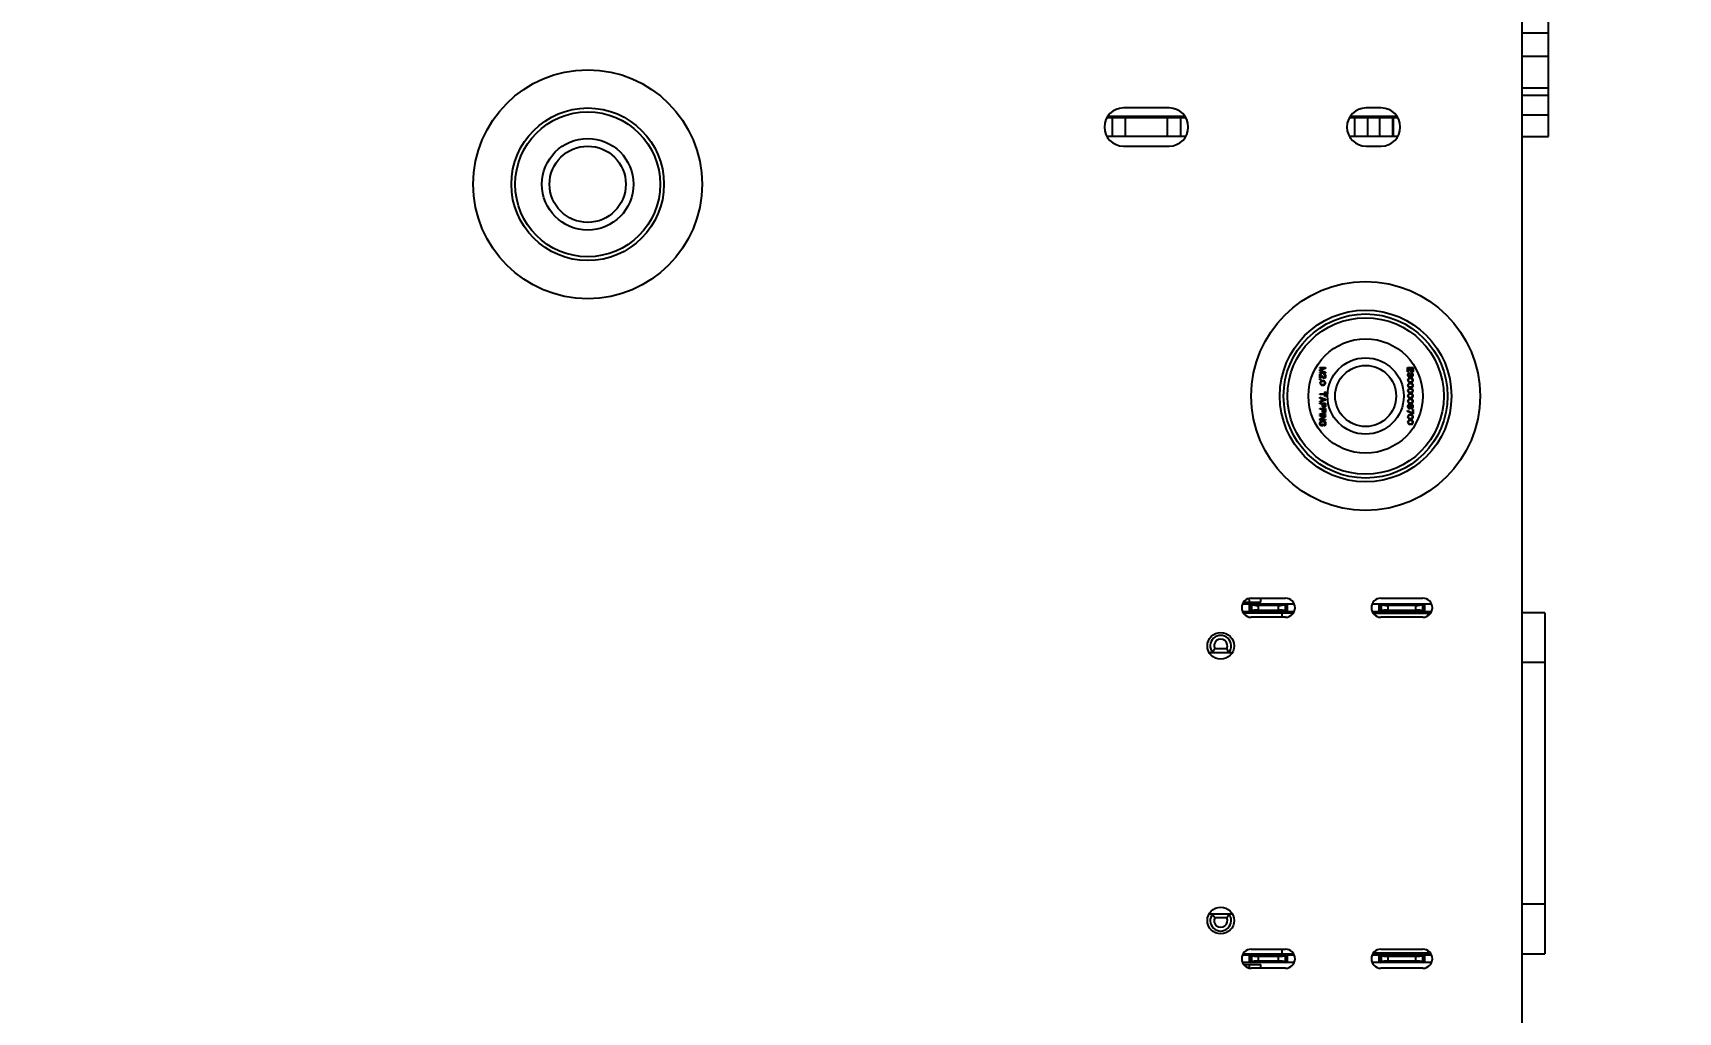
# Model space of a CAD drawing. Header units: millimetres. Extents: x 0 to 841, y 0 to 594.
# Drawn here: x 662.57 to 705.72, y 434.14 to 459.81 of the extents above; entities that cross this region are included whole.
import ezdxf

# ---------------------------------------------------------------- set-up
doc = ezdxf.new("R2010")
doc.units = ezdxf.units.MM
doc.header["$LTSCALE"] = 46.255
doc.layers.get('0').update_dxf_attribs({"linetype": 'CONTINUOUS'})
doc.layers.add('ASSEM_MEM', color=7, linetype='CONTINUOUS')
doc.styles.get("Standard").update_dxf_attribs({"font": 'txt', "width": 0.8})
doc.dimstyles.new('DIMSTYLE_1', dxfattribs={"dimtxt": 3, "dimasz": 2.1, "dimexe": 2, "dimexo": 1, "dimgap": 0.75, "dimtad": 0, "dimtih": 1, "dimtoh": 1, "dimzin": 0, "dimdsep": 46, "dimtxsty": 'STANDARD', "dimblk": '_FILLED', "dimblk1": '_FILLED', "dimblk2": '_FILLED', "dimcen": 0.09, "dimazin": 0, "dimtp": 0.01, "dimtm": 0.01, "dimtfac": 1, "dimtofl": 0, "dimtmove": 0, "dimatfit": 3, "dimldrblk": '_FILLED', "dimfxl": 1, "dimtolj": 1, "dimtzin": 0, "dimarcsym": 0})

# ---------------------------------------------------------------- blocks, each defined once
blk = doc.blocks.new('*D60')
at = {"color": 7, "linetype": 'CONTINUOUS'}
blk.add_line((559.298, 381.275), (726.411, 381.275), dxfattribs=at)
at = {"color": 7, "linetype": 'CONTINUOUS', "insert": (727.911, 385.025), "char_height": 3, "width": 14.4, "attachment_point": 1, "line_spacing_factor": 0.9}
blk.add_mtext('105.37', dxfattribs=at)
blk = doc.blocks.new('_FILLED')
at = {"color": 0, "linetype": 'BYBLOCK'}
blk.add_solid([(0, 0), (-1, 0.167), (-1, -0.167)], dxfattribs=at)
blk = doc.blocks.new('*D64')
at = {"color": 7, "linetype": 'CONTINUOUS'}
blk.add_line((558.148, 381.5), (558.148, 503.183), dxfattribs=at)
at = {"color": 7, "linetype": 'CONTINUOUS', "insert": (554.398, 504.683), "char_height": 3, "width": 14.4, "attachment_point": 1, "rotation": 90, "line_spacing_factor": 0.9}
blk.add_mtext('146.47', dxfattribs=at)

msp = doc.modelspace()

# ---------------------------------------------------------------- linework, layer by layer
at = {"layer": 'ASSEM_MEM', "color": 7, "linetype": 'CONTINUOUS'}
for p, q in [((701.623, 475.64), (701.623, 413.64)), ((702.323, 457.09), (702.323, 472.09)), ((702.323, 459.801), (701.623, 459.801)), ((701.623, 459.2), (702.323, 459.2)), ((702.323, 458.358), (701.623, 458.358)), ((701.623, 458.175), (702.323, 458.175)), ((692.373, 457.84), (691.173, 457.84)), ((697.933, 457.84), (697.533, 457.84)), ((690.753, 457.59), (692.794, 457.59)), ((692.782, 457.615), (690.765, 457.615)), ((690.873, 457.59), (690.873, 457.09)), ((691.223, 457.09), (691.223, 457.59)), ((692.223, 457.615), (692.223, 457.59)), ((692.323, 457.59), (692.323, 457.09)), ((692.523, 457.59), (692.523, 457.615)), ((692.573, 457.59), (692.573, 457.615)), ((692.673, 457.09), (692.673, 457.59)), ((697.113, 457.59), (698.354, 457.59)), ((698.342, 457.615), (697.125, 457.615)), ((697.233, 457.59), (697.233, 457.09)), ((697.583, 457.09), (697.583, 457.59)), ((697.883, 457.59), (697.883, 457.09)), ((698.233, 457.09), (698.233, 457.59)), ((698.25, 457.09), (698.25, 457.59)), ((702.323, 457.655), (701.623, 457.655)), ((692.794, 457.09), (690.753, 457.09)), ((698.354, 457.09), (697.113, 457.09)), ((701.623, 457.09), (702.323, 457.09)), ((691.173, 456.84), (692.373, 456.84)), ((697.533, 456.84), (697.933, 456.84)), ((694.3, 444.84), (695.647, 444.84)), ((694.332, 444.89), (694.773, 444.89)), ((694.473, 444.977), (694.473, 444.89)), ((694.473, 444.84), (694.473, 444.64)), ((694.484, 444.64), (694.484, 444.84)), ((694.528, 444.827), (694.506, 444.84)), ((694.523, 444.99), (695.423, 444.99)), ((694.528, 444.827), (694.528, 444.653)), ((695.229, 444.8), (694.718, 444.8)), ((694.718, 444.68), (694.718, 444.8)), ((694.773, 444.89), (694.773, 444.99)), ((695.229, 444.8), (695.229, 444.68)), ((695.441, 444.84), (695.419, 444.827)), ((695.419, 444.653), (695.419, 444.827)), ((695.463, 444.84), (695.463, 444.64)), ((695.473, 444.64), (695.473, 444.84)), ((697.698, 444.84), (699.247, 444.84)), ((697.873, 444.84), (697.873, 444.64)), ((697.884, 444.64), (697.884, 444.84)), ((697.928, 444.827), (697.906, 444.84)), ((697.923, 444.99), (699.023, 444.99)), ((697.928, 444.827), (697.928, 444.653)), ((698.829, 444.8), (698.118, 444.8)), ((698.118, 444.68), (698.118, 444.8)), ((698.829, 444.8), (698.829, 444.68)), ((699.041, 444.84), (699.019, 444.827)), ((699.019, 444.653), (699.019, 444.827)), ((699.063, 444.84), (699.063, 444.64)), ((699.073, 444.64), (699.073, 444.84)), ((694.3, 444.64), (695.647, 444.64)), ((694.312, 444.61), (695.635, 444.61)), ((694.453, 444.61), (694.453, 444.64)), ((694.506, 444.64), (694.528, 444.653)), ((695.423, 444.49), (694.523, 444.49)), ((694.718, 444.68), (695.229, 444.68)), ((694.733, 444.64), (694.733, 444.61)), ((694.933, 444.61), (694.933, 444.64)), ((695.323, 444.61), (695.323, 444.49)), ((695.419, 444.653), (695.441, 444.64)), ((697.698, 444.64), (699.247, 444.64)), ((698.163, 444.61), (697.712, 444.61)), ((699.163, 444.59), (697.732, 444.59)), ((697.906, 444.64), (697.928, 444.653)), ((699.023, 444.49), (697.923, 444.49)), ((698.118, 444.68), (698.829, 444.68)), ((698.163, 444.64), (698.163, 444.59)), ((698.363, 444.59), (698.363, 444.64)), ((698.963, 444.64), (698.963, 444.59)), ((699.019, 444.653), (699.041, 444.64)), ((699.163, 444.539), (699.163, 444.64)), ((699.235, 444.61), (699.163, 444.61)), ((702.223, 444.61), (701.623, 444.61)), ((702.223, 444.61), (702.223, 435.67)), ((693.42, 443.565), (694.027, 443.565)), ((693.882, 443.665), (693.565, 443.665)), ((701.623, 443.31), (702.223, 443.31)), ((693.42, 436.715), (694.027, 436.715)), ((693.882, 436.615), (693.565, 436.615)), ((702.223, 436.97), (701.623, 436.97)), ((694.523, 435.79), (695.423, 435.79)), ((695.323, 435.79), (695.323, 435.67)), ((697.923, 435.79), (699.023, 435.79)), ((699.163, 435.64), (699.163, 435.742)), ((694.3, 435.64), (695.647, 435.64)), ((695.647, 435.44), (694.3, 435.44)), ((694.312, 435.67), (695.635, 435.67)), ((694.332, 435.39), (694.773, 435.39)), ((694.453, 435.64), (694.453, 435.67)), ((694.473, 435.64), (694.473, 435.44)), ((694.473, 435.39), (694.473, 435.304)), ((694.484, 435.44), (694.484, 435.64)), ((694.528, 435.627), (694.506, 435.64)), ((694.506, 435.44), (694.528, 435.453)), ((694.528, 435.627), (694.528, 435.453)), ((695.229, 435.6), (694.718, 435.6)), ((694.718, 435.48), (694.718, 435.6)), ((694.718, 435.48), (695.229, 435.48)), ((694.733, 435.67), (694.733, 435.64)), ((694.773, 435.29), (694.773, 435.39)), ((694.933, 435.64), (694.933, 435.67)), ((695.229, 435.6), (695.229, 435.48)), ((695.441, 435.64), (695.419, 435.627)), ((695.419, 435.453), (695.419, 435.627)), ((695.419, 435.453), (695.441, 435.44)), ((695.463, 435.64), (695.463, 435.44)), ((695.473, 435.44), (695.473, 435.64)), ((697.698, 435.64), (699.247, 435.64)), ((699.247, 435.44), (697.698, 435.44)), ((697.712, 435.67), (698.163, 435.67)), ((697.732, 435.69), (699.163, 435.69)), ((697.873, 435.64), (697.873, 435.44)), ((697.884, 435.44), (697.884, 435.64)), ((697.928, 435.627), (697.906, 435.64)), ((697.906, 435.44), (697.928, 435.453)), ((697.928, 435.627), (697.928, 435.453)), ((698.829, 435.6), (698.118, 435.6)), ((698.118, 435.48), (698.118, 435.6)), ((698.118, 435.48), (698.829, 435.48)), ((698.163, 435.69), (698.163, 435.64)), ((698.363, 435.64), (698.363, 435.69)), ((698.829, 435.6), (698.829, 435.48)), ((698.963, 435.69), (698.963, 435.64)), ((699.041, 435.64), (699.019, 435.627)), ((699.019, 435.453), (699.019, 435.627)), ((699.019, 435.453), (699.041, 435.44)), ((699.063, 435.64), (699.063, 435.44)), ((699.073, 435.44), (699.073, 435.64)), ((699.163, 435.67), (699.235, 435.67)), ((701.623, 435.67), (702.223, 435.67)), ((695.423, 435.29), (694.523, 435.29)), ((699.023, 435.29), (697.923, 435.29))]:
    msp.add_line(p, q, dxfattribs=at)
at = {"layer": 'ASSEM_MEM', "color": 1, "linetype": 'CONTINUOUS'}
for p, q in [((696.323, 451.04), (696.473, 451.04)), ((696.323, 451.022), (696.323, 451.04)), ((696.323, 450.978), (696.441, 451.022)), ((696.441, 451.022), (696.323, 451.022)), ((696.323, 450.953), (696.323, 450.978)), ((696.441, 450.909), (696.323, 450.953)), ((696.323, 450.909), (696.441, 450.909)), ((696.323, 450.89), (696.323, 450.909)), ((696.473, 450.89), (696.323, 450.89)), ((696.323, 450.865), (696.339, 450.865)), ((696.323, 450.753), (696.323, 450.865)), ((696.473, 451.012), (696.339, 450.965)), ((696.339, 450.965), (696.473, 450.918)), ((696.339, 450.865), (696.419, 450.778)), ((696.339, 450.84), (696.339, 450.753)), ((696.41, 450.762), (696.339, 450.84)), ((696.438, 450.862), (696.451, 450.859)), ((696.438, 450.847), (696.438, 450.862)), ((696.448, 450.84), (696.438, 450.847)), ((696.454, 450.831), (696.448, 450.84)), ((696.451, 450.859), (696.464, 450.847)), ((696.464, 450.847), (696.47, 450.834)), ((696.473, 451.04), (696.473, 451.012)), ((696.473, 450.918), (696.473, 450.89)), ((698.623, 451.04), (698.773, 451.04)), ((698.623, 450.928), (698.623, 451.04)), ((698.643, 450.928), (698.623, 450.928)), ((698.627, 450.875), (698.623, 450.859)), ((698.623, 450.859), (698.623, 450.834)), ((698.636, 450.89), (698.627, 450.875)), ((698.652, 450.9), (698.636, 450.89)), ((698.694, 451.022), (698.643, 451.022)), ((698.643, 451.022), (698.643, 450.928)), ((698.643, 450.859), (698.646, 450.872)), ((698.643, 450.834), (698.643, 450.859)), ((698.646, 450.872), (698.655, 450.881)), ((698.665, 450.903), (698.652, 450.9)), ((698.655, 450.881), (698.665, 450.884)), ((698.665, 450.884), (698.665, 450.903)), ((698.694, 450.865), (698.69, 450.853)), ((698.69, 450.853), (698.69, 450.834)), ((698.694, 450.94), (698.694, 451.022)), ((698.713, 450.94), (698.694, 450.94)), ((698.7, 450.878), (698.694, 450.865)), ((698.713, 450.89), (698.7, 450.878)), ((698.71, 450.853), (698.713, 450.862)), ((698.71, 450.834), (698.71, 450.853)), ((698.754, 451.022), (698.713, 451.022)), ((698.713, 451.022), (698.713, 450.94)), ((698.726, 450.893), (698.713, 450.89)), ((698.713, 450.862), (698.719, 450.872)), ((698.719, 450.872), (698.729, 450.875)), ((698.738, 450.893), (698.726, 450.893)), ((698.729, 450.875), (698.735, 450.875)), ((698.735, 450.875), (698.745, 450.872)), ((698.751, 450.89), (698.738, 450.893)), ((698.745, 450.872), (698.751, 450.862)), ((698.764, 450.878), (698.751, 450.89)), ((698.751, 450.862), (698.754, 450.853)), ((698.754, 450.928), (698.754, 451.022)), ((698.773, 450.928), (698.754, 450.928)), ((698.754, 450.853), (698.754, 450.834)), ((698.77, 450.865), (698.764, 450.878)), ((698.773, 450.853), (698.77, 450.865)), ((698.773, 451.04), (698.773, 450.928)), ((698.773, 450.837), (698.773, 450.853)), ((696.339, 450.753), (696.323, 450.753)), ((696.323, 450.728), (696.339, 450.728)), ((696.323, 450.712), (696.323, 450.728)), ((696.339, 450.712), (696.323, 450.712)), ((696.327, 450.65), (696.323, 450.631)), ((696.323, 450.631), (696.327, 450.612)), ((696.336, 450.665), (696.327, 450.65)), ((696.327, 450.612), (696.336, 450.597)), ((696.346, 450.675), (696.336, 450.665)), ((696.336, 450.597), (696.346, 450.587)), ((696.339, 450.728), (696.339, 450.712)), ((696.343, 450.647), (696.339, 450.631)), ((696.339, 450.631), (696.343, 450.615)), ((696.349, 450.656), (696.343, 450.647)), ((696.343, 450.615), (696.349, 450.606)), ((696.359, 450.681), (696.346, 450.675)), ((696.346, 450.587), (696.359, 450.581)), ((696.368, 450.668), (696.349, 450.656)), ((696.349, 450.606), (696.368, 450.593)), ((696.368, 450.684), (696.359, 450.681)), ((696.359, 450.581), (696.368, 450.578)), ((696.384, 450.687), (696.368, 450.684)), ((696.387, 450.672), (696.368, 450.668)), ((696.368, 450.593), (696.387, 450.59)), ((696.368, 450.578), (696.384, 450.575)), ((696.413, 450.687), (696.384, 450.687)), ((696.384, 450.575), (696.413, 450.575)), ((696.41, 450.672), (696.387, 450.672)), ((696.387, 450.59), (696.41, 450.59)), ((696.419, 450.756), (696.41, 450.762)), ((696.429, 450.668), (696.41, 450.672)), ((696.41, 450.59), (696.429, 450.593)), ((696.429, 450.684), (696.413, 450.687)), ((696.413, 450.575), (696.429, 450.578)), ((696.419, 450.778), (696.432, 450.772)), ((696.432, 450.753), (696.419, 450.756)), ((696.438, 450.681), (696.429, 450.684)), ((696.448, 450.656), (696.429, 450.668)), ((696.429, 450.593), (696.448, 450.606)), ((696.429, 450.578), (696.438, 450.581)), ((696.432, 450.772), (696.438, 450.772)), ((696.438, 450.753), (696.432, 450.753)), ((696.438, 450.772), (696.448, 450.778)), ((696.451, 450.756), (696.438, 450.753)), ((696.451, 450.675), (696.438, 450.681)), ((696.438, 450.581), (696.451, 450.587)), ((696.448, 450.778), (696.454, 450.787)), ((696.454, 450.647), (696.448, 450.656)), ((696.448, 450.606), (696.454, 450.615)), ((696.464, 450.768), (696.451, 450.756)), ((696.461, 450.665), (696.451, 450.675)), ((696.451, 450.587), (696.461, 450.597)), ((696.457, 450.815), (696.454, 450.831)), ((696.454, 450.787), (696.457, 450.803)), ((696.457, 450.631), (696.454, 450.647)), ((696.454, 450.615), (696.457, 450.631)), ((696.457, 450.803), (696.457, 450.815)), ((696.47, 450.65), (696.461, 450.665)), ((696.461, 450.597), (696.47, 450.612)), ((696.47, 450.781), (696.464, 450.768)), ((696.47, 450.834), (696.473, 450.812)), ((696.473, 450.8), (696.47, 450.781)), ((696.473, 450.631), (696.47, 450.65)), ((696.47, 450.612), (696.473, 450.631)), ((696.473, 450.812), (696.473, 450.8)), ((698.623, 450.834), (698.627, 450.818)), ((698.627, 450.725), (698.623, 450.706)), ((698.623, 450.706), (698.627, 450.687)), ((698.627, 450.587), (698.623, 450.568)), ((698.623, 450.568), (698.627, 450.55)), ((698.627, 450.45), (698.623, 450.431)), ((698.623, 450.431), (698.627, 450.412)), ((698.627, 450.818), (698.633, 450.806)), ((698.636, 450.74), (698.627, 450.725)), ((698.627, 450.687), (698.636, 450.672)), ((698.636, 450.603), (698.627, 450.587)), ((698.627, 450.55), (698.636, 450.534)), ((698.636, 450.465), (698.627, 450.45)), ((698.627, 450.412), (698.636, 450.397)), ((698.633, 450.806), (698.646, 450.793)), ((698.646, 450.75), (698.636, 450.74)), ((698.636, 450.672), (698.646, 450.662)), ((698.646, 450.612), (698.636, 450.603)), ((698.636, 450.534), (698.646, 450.525)), ((698.646, 450.475), (698.636, 450.465)), ((698.643, 450.722), (698.639, 450.706)), ((698.639, 450.706), (698.643, 450.69)), ((698.643, 450.584), (698.639, 450.568)), ((698.639, 450.568), (698.643, 450.553)), ((698.643, 450.447), (698.639, 450.431)), ((698.639, 450.431), (698.643, 450.415)), ((698.646, 450.822), (698.643, 450.834)), ((698.649, 450.731), (698.643, 450.722)), ((698.643, 450.69), (698.649, 450.681)), ((698.649, 450.593), (698.643, 450.584)), ((698.643, 450.553), (698.649, 450.543)), ((698.649, 450.456), (698.643, 450.447)), ((698.643, 450.415), (698.649, 450.406)), ((698.652, 450.812), (698.646, 450.822)), ((698.646, 450.793), (698.659, 450.787)), ((698.659, 450.756), (698.646, 450.75)), ((698.646, 450.662), (698.659, 450.656)), ((698.659, 450.618), (698.646, 450.612)), ((698.646, 450.525), (698.659, 450.518)), ((698.659, 450.481), (698.646, 450.475)), ((698.668, 450.743), (698.649, 450.731)), ((698.649, 450.681), (698.668, 450.668)), ((698.668, 450.606), (698.649, 450.593)), ((698.649, 450.543), (698.668, 450.531)), ((698.668, 450.468), (698.649, 450.456)), ((698.662, 450.806), (698.652, 450.812)), ((698.659, 450.787), (698.674, 450.787)), ((698.668, 450.759), (698.659, 450.756)), ((698.659, 450.656), (698.668, 450.653)), ((698.668, 450.622), (698.659, 450.618)), ((698.659, 450.518), (698.668, 450.515)), ((698.668, 450.484), (698.659, 450.481)), ((698.671, 450.806), (698.662, 450.806)), ((698.684, 450.762), (698.668, 450.759)), ((698.687, 450.747), (698.668, 450.743)), ((698.668, 450.668), (698.687, 450.665)), ((698.668, 450.653), (698.684, 450.65)), ((698.684, 450.625), (698.668, 450.622)), ((698.687, 450.609), (698.668, 450.606)), ((698.668, 450.531), (698.687, 450.528)), ((698.668, 450.515), (698.684, 450.512)), ((698.684, 450.487), (698.668, 450.484)), ((698.687, 450.472), (698.668, 450.468)), ((698.681, 450.812), (698.671, 450.806)), ((698.674, 450.787), (698.687, 450.793)), ((698.687, 450.822), (698.681, 450.812)), ((698.713, 450.762), (698.684, 450.762)), ((698.684, 450.65), (698.713, 450.65)), ((698.713, 450.625), (698.684, 450.625)), ((698.684, 450.512), (698.713, 450.512)), ((698.713, 450.487), (698.684, 450.487)), ((698.69, 450.834), (698.687, 450.822)), ((698.687, 450.793), (698.7, 450.806)), ((698.71, 450.747), (698.687, 450.747)), ((698.687, 450.665), (698.71, 450.665)), ((698.71, 450.609), (698.687, 450.609)), ((698.687, 450.528), (698.71, 450.528)), ((698.71, 450.472), (698.687, 450.472)), ((698.7, 450.806), (698.706, 450.818)), ((698.706, 450.818), (698.71, 450.834)), ((698.729, 450.743), (698.71, 450.747)), ((698.71, 450.665), (698.729, 450.668)), ((698.729, 450.606), (698.71, 450.609)), ((698.71, 450.528), (698.729, 450.531)), ((698.729, 450.468), (698.71, 450.472)), ((698.729, 450.759), (698.713, 450.762)), ((698.713, 450.65), (698.729, 450.653)), ((698.729, 450.622), (698.713, 450.625)), ((698.713, 450.512), (698.729, 450.515)), ((698.729, 450.484), (698.713, 450.487)), ((698.738, 450.756), (698.729, 450.759)), ((698.748, 450.731), (698.729, 450.743)), ((698.729, 450.668), (698.748, 450.681)), ((698.729, 450.653), (698.738, 450.656)), ((698.738, 450.618), (698.729, 450.622)), ((698.748, 450.593), (698.729, 450.606)), ((698.729, 450.531), (698.748, 450.543)), ((698.729, 450.515), (698.738, 450.518)), ((698.738, 450.481), (698.729, 450.484)), ((698.748, 450.456), (698.729, 450.468)), ((698.745, 450.818), (698.738, 450.815)), ((698.738, 450.815), (698.738, 450.797)), ((698.738, 450.797), (698.748, 450.8)), ((698.751, 450.75), (698.738, 450.756)), ((698.738, 450.656), (698.751, 450.662)), ((698.751, 450.612), (698.738, 450.618)), ((698.738, 450.518), (698.751, 450.525)), ((698.751, 450.475), (698.738, 450.481)), ((698.751, 450.825), (698.745, 450.818)), ((698.748, 450.8), (698.761, 450.809)), ((698.754, 450.722), (698.748, 450.731)), ((698.748, 450.681), (698.754, 450.69)), ((698.754, 450.584), (698.748, 450.593)), ((698.748, 450.543), (698.754, 450.553)), ((698.754, 450.447), (698.748, 450.456)), ((698.748, 450.406), (698.754, 450.415)), ((698.754, 450.834), (698.751, 450.825)), ((698.761, 450.74), (698.751, 450.75)), ((698.751, 450.662), (698.761, 450.672)), ((698.761, 450.603), (698.751, 450.612)), ((698.751, 450.525), (698.761, 450.534)), ((698.761, 450.465), (698.751, 450.475)), ((698.757, 450.706), (698.754, 450.722)), ((698.754, 450.69), (698.757, 450.706)), ((698.757, 450.568), (698.754, 450.584)), ((698.754, 450.553), (698.757, 450.568)), ((698.757, 450.431), (698.754, 450.447)), ((698.754, 450.415), (698.757, 450.431)), ((698.761, 450.809), (698.77, 450.822)), ((698.77, 450.725), (698.761, 450.74)), ((698.761, 450.672), (698.77, 450.687)), ((698.77, 450.587), (698.761, 450.603)), ((698.761, 450.534), (698.77, 450.55)), ((698.77, 450.45), (698.761, 450.465)), ((698.761, 450.397), (698.77, 450.412)), ((698.77, 450.822), (698.773, 450.837)), ((698.773, 450.706), (698.77, 450.725)), ((698.77, 450.687), (698.773, 450.706)), ((698.773, 450.568), (698.77, 450.587)), ((698.77, 450.55), (698.773, 450.568)), ((698.773, 450.431), (698.77, 450.45)), ((698.77, 450.412), (698.773, 450.431)), ((696.323, 450.35), (696.457, 450.35)), ((696.323, 450.331), (696.323, 450.35)), ((696.457, 450.331), (696.323, 450.331)), ((696.323, 450.237), (696.323, 450.256)), ((696.323, 450.256), (696.473, 450.206)), ((696.362, 450.225), (696.323, 450.237)), ((696.473, 450.181), (696.323, 450.131)), ((696.323, 450.15), (696.362, 450.162)), ((696.323, 450.131), (696.323, 450.15)), ((696.323, 450.106), (696.473, 450.106)), ((696.323, 450.087), (696.323, 450.106)), ((696.39, 450.087), (696.323, 450.087)), ((696.362, 450.162), (696.362, 450.225)), ((696.374, 450.165), (696.374, 450.222)), ((696.374, 450.222), (696.461, 450.193)), ((696.461, 450.193), (696.374, 450.165)), ((696.39, 450.031), (696.39, 450.087)), ((696.394, 450.015), (696.39, 450.031)), ((696.403, 450.003), (696.394, 450.015)), ((696.416, 449.993), (696.403, 450.003)), ((696.457, 450.087), (696.41, 450.087)), ((696.41, 450.087), (696.41, 450.028)), ((696.41, 450.028), (696.413, 450.018)), ((696.413, 450.018), (696.419, 450.012)), ((696.426, 449.99), (696.416, 449.993)), ((696.419, 450.012), (696.429, 450.009)), ((696.438, 449.99), (696.426, 449.99)), ((696.429, 450.009), (696.438, 450.009)), ((696.438, 450.009), (696.448, 450.012)), ((696.448, 449.993), (696.438, 449.99)), ((696.448, 450.012), (696.454, 450.018)), ((696.461, 450.003), (696.448, 449.993)), ((696.454, 450.018), (696.457, 450.028)), ((696.457, 450.4), (696.473, 450.4)), ((696.457, 450.35), (696.457, 450.4)), ((696.457, 450.281), (696.457, 450.331)), ((696.473, 450.281), (696.457, 450.281)), ((696.457, 450.028), (696.457, 450.087)), ((696.47, 450.015), (696.461, 450.003)), ((696.473, 450.031), (696.47, 450.015)), ((696.473, 450.4), (696.473, 450.281)), ((696.473, 450.206), (696.473, 450.181)), ((696.473, 450.106), (696.473, 450.031)), ((698.627, 450.312), (698.623, 450.293)), ((698.623, 450.293), (698.627, 450.275)), ((698.627, 450.175), (698.623, 450.156)), ((698.623, 450.156), (698.627, 450.137)), ((698.627, 450.043), (698.623, 450.028)), ((698.623, 450.028), (698.623, 450.009)), ((698.623, 450.009), (698.627, 449.993)), ((698.636, 450.328), (698.627, 450.312)), ((698.627, 450.275), (698.636, 450.259)), ((698.636, 450.19), (698.627, 450.175)), ((698.627, 450.137), (698.636, 450.122)), ((698.636, 450.059), (698.627, 450.043)), ((698.627, 449.993), (698.636, 449.978)), ((698.636, 450.397), (698.646, 450.387)), ((698.646, 450.337), (698.636, 450.328)), ((698.636, 450.259), (698.646, 450.25)), ((698.646, 450.2), (698.636, 450.19)), ((698.636, 450.122), (698.646, 450.112)), ((698.646, 450.068), (698.636, 450.059)), ((698.636, 449.978), (698.646, 449.968)), ((698.643, 450.309), (698.639, 450.293)), ((698.639, 450.293), (698.643, 450.278)), ((698.643, 450.172), (698.639, 450.156)), ((698.639, 450.156), (698.643, 450.14)), ((698.643, 450.037), (698.639, 450.025)), ((698.639, 450.025), (698.639, 450.012)), ((698.639, 450.012), (698.643, 450)), ((698.649, 450.318), (698.643, 450.309)), ((698.643, 450.278), (698.649, 450.268)), ((698.649, 450.181), (698.643, 450.172)), ((698.643, 450.14), (698.649, 450.131)), ((698.649, 450.05), (698.643, 450.037)), ((698.643, 450), (698.649, 449.987)), ((698.646, 450.387), (698.659, 450.381)), ((698.659, 450.343), (698.646, 450.337)), ((698.646, 450.25), (698.659, 450.243)), ((698.659, 450.206), (698.646, 450.2)), ((698.646, 450.112), (698.659, 450.106)), ((698.662, 450.075), (698.646, 450.068)), ((698.649, 450.406), (698.668, 450.393)), ((698.668, 450.331), (698.649, 450.318)), ((698.649, 450.268), (698.668, 450.256)), ((698.668, 450.193), (698.649, 450.181)), ((698.649, 450.131), (698.668, 450.118)), ((698.662, 450.059), (698.649, 450.05)), ((698.649, 449.987), (698.662, 449.978)), ((698.659, 450.381), (698.668, 450.378)), ((698.668, 450.347), (698.659, 450.343)), ((698.659, 450.243), (698.668, 450.24)), ((698.668, 450.209), (698.659, 450.206)), ((698.659, 450.106), (698.668, 450.103)), ((698.671, 450.075), (698.662, 450.075)), ((698.671, 450.059), (698.662, 450.059)), ((698.662, 449.978), (698.671, 449.978)), ((698.668, 450.393), (698.687, 450.39)), ((698.668, 450.378), (698.684, 450.375)), ((698.684, 450.35), (698.668, 450.347)), ((698.687, 450.334), (698.668, 450.331)), ((698.668, 450.256), (698.687, 450.253)), ((698.668, 450.24), (698.684, 450.237)), ((698.684, 450.212), (698.668, 450.209)), ((698.687, 450.197), (698.668, 450.193)), ((698.668, 450.118), (698.687, 450.115)), ((698.668, 450.103), (698.684, 450.1)), ((698.687, 450.068), (698.671, 450.075)), ((698.684, 450.05), (698.671, 450.059)), ((698.671, 449.978), (698.684, 449.987)), ((698.684, 450.375), (698.713, 450.375)), ((698.713, 450.35), (698.684, 450.35)), ((698.684, 450.237), (698.713, 450.237)), ((698.713, 450.212), (698.684, 450.212)), ((698.684, 450.1), (698.713, 450.1)), ((698.69, 450.037), (698.684, 450.05)), ((698.684, 449.987), (698.69, 450)), ((698.687, 450.39), (698.71, 450.39)), ((698.71, 450.334), (698.687, 450.334)), ((698.687, 450.253), (698.71, 450.253)), ((698.71, 450.197), (698.687, 450.197)), ((698.687, 450.115), (698.71, 450.115)), ((698.697, 450.056), (698.687, 450.068)), ((698.687, 449.968), (698.697, 449.981)), ((698.694, 450.025), (698.69, 450.037)), ((698.69, 450), (698.694, 450.012)), ((698.694, 450.012), (698.694, 450.025)), ((698.7, 450.05), (698.697, 450.056)), ((698.697, 449.981), (698.7, 449.987)), ((698.703, 450.056), (698.7, 450.05)), ((698.7, 449.987), (698.703, 449.981)), ((698.713, 450.065), (698.703, 450.056)), ((698.703, 449.981), (698.713, 449.972)), ((698.71, 450.037), (698.706, 450.025)), ((698.706, 450.025), (698.706, 450.012)), ((698.706, 450.012), (698.71, 450)), ((698.71, 450.39), (698.729, 450.393)), ((698.729, 450.331), (698.71, 450.334)), ((698.71, 450.253), (698.729, 450.256)), ((698.729, 450.193), (698.71, 450.197)), ((698.71, 450.115), (698.729, 450.118)), ((698.719, 450.05), (698.71, 450.037)), ((698.71, 450), (698.719, 449.987)), ((698.713, 450.375), (698.729, 450.378)), ((698.729, 450.347), (698.713, 450.35)), ((698.713, 450.237), (698.729, 450.24)), ((698.729, 450.209), (698.713, 450.212)), ((698.713, 450.1), (698.729, 450.103)), ((698.726, 450.072), (698.713, 450.065)), ((698.729, 450.056), (698.719, 450.05)), ((698.719, 449.987), (698.729, 449.981)), ((698.735, 450.072), (698.726, 450.072)), ((698.729, 450.393), (698.748, 450.406)), ((698.729, 450.378), (698.738, 450.381)), ((698.738, 450.343), (698.729, 450.347)), ((698.748, 450.318), (698.729, 450.331)), ((698.729, 450.256), (698.748, 450.268)), ((698.729, 450.24), (698.738, 450.243)), ((698.738, 450.206), (698.729, 450.209)), ((698.748, 450.181), (698.729, 450.193)), ((698.729, 450.118), (698.748, 450.131)), ((698.729, 450.103), (698.738, 450.106)), ((698.735, 450.056), (698.729, 450.056)), ((698.729, 449.981), (698.735, 449.981)), ((698.751, 450.065), (698.735, 450.072)), ((698.745, 450.05), (698.735, 450.056)), ((698.735, 449.981), (698.745, 449.987)), ((698.738, 450.381), (698.751, 450.387)), ((698.751, 450.337), (698.738, 450.343)), ((698.738, 450.243), (698.751, 450.25)), ((698.751, 450.2), (698.738, 450.206)), ((698.738, 450.106), (698.751, 450.112)), ((698.754, 450.037), (698.745, 450.05)), ((698.745, 449.987), (698.754, 450)), ((698.754, 450.309), (698.748, 450.318)), ((698.748, 450.268), (698.754, 450.278)), ((698.754, 450.172), (698.748, 450.181)), ((698.748, 450.131), (698.754, 450.14)), ((698.751, 450.387), (698.761, 450.397)), ((698.761, 450.328), (698.751, 450.337)), ((698.751, 450.25), (698.761, 450.259)), ((698.761, 450.19), (698.751, 450.2)), ((698.751, 450.112), (698.761, 450.122)), ((698.761, 450.056), (698.751, 450.065)), ((698.751, 449.972), (698.761, 449.981)), ((698.757, 450.293), (698.754, 450.309)), ((698.754, 450.278), (698.757, 450.293)), ((698.757, 450.156), (698.754, 450.172)), ((698.754, 450.14), (698.757, 450.156)), ((698.757, 450.025), (698.754, 450.037)), ((698.754, 450), (698.757, 450.012)), ((698.757, 450.012), (698.757, 450.025)), ((698.77, 450.312), (698.761, 450.328)), ((698.761, 450.259), (698.77, 450.275)), ((698.77, 450.175), (698.761, 450.19)), ((698.761, 450.122), (698.77, 450.137)), ((698.77, 450.04), (698.761, 450.056)), ((698.761, 449.981), (698.77, 449.997)), ((698.773, 450.293), (698.77, 450.312)), ((698.77, 450.275), (698.773, 450.293)), ((698.773, 450.156), (698.77, 450.175)), ((698.77, 450.137), (698.773, 450.156)), ((698.773, 450.025), (698.77, 450.04)), ((698.77, 449.997), (698.773, 450.012)), ((698.773, 450.012), (698.773, 450.025)), ((696.323, 449.965), (696.473, 449.965)), ((696.323, 449.947), (696.323, 449.965)), ((696.39, 449.947), (696.323, 449.947)), ((696.323, 449.825), (696.473, 449.825)), ((696.323, 449.806), (696.323, 449.825)), ((696.473, 449.806), (696.323, 449.806)), ((696.323, 449.781), (696.473, 449.781)), ((696.323, 449.762), (696.323, 449.781)), ((696.323, 449.684), (696.454, 449.762)), ((696.454, 449.762), (696.323, 449.762)), ((696.323, 449.656), (696.323, 449.684)), ((696.473, 449.656), (696.323, 449.656)), ((696.323, 449.581), (696.327, 449.597)), ((696.323, 449.553), (696.323, 449.581)), ((696.327, 449.537), (696.323, 449.553)), ((696.327, 449.597), (696.333, 449.609)), ((696.333, 449.609), (696.346, 449.622)), ((696.346, 449.593), (696.343, 449.581)), ((696.343, 449.581), (696.343, 449.553)), ((696.343, 449.553), (696.346, 449.54)), ((696.473, 449.753), (696.346, 449.675)), ((696.346, 449.675), (696.473, 449.675)), ((696.346, 449.622), (696.359, 449.628)), ((696.352, 449.603), (696.346, 449.593)), ((696.362, 449.609), (696.352, 449.603)), ((696.359, 449.628), (696.374, 449.631)), ((696.374, 449.612), (696.362, 449.609)), ((696.374, 449.631), (696.422, 449.631)), ((696.422, 449.612), (696.374, 449.612)), ((696.387, 449.556), (696.406, 449.556)), ((696.387, 449.528), (696.387, 449.556)), ((696.39, 449.89), (696.39, 449.947)), ((696.394, 449.875), (696.39, 449.89)), ((696.403, 449.862), (696.394, 449.875)), ((696.416, 449.853), (696.403, 449.862)), ((696.406, 449.556), (696.406, 449.509)), ((696.457, 449.947), (696.41, 449.947)), ((696.41, 449.947), (696.41, 449.887)), ((696.41, 449.887), (696.413, 449.878)), ((696.413, 449.878), (696.419, 449.872)), ((696.426, 449.85), (696.416, 449.853)), ((696.419, 449.872), (696.429, 449.868)), ((696.422, 449.631), (696.438, 449.628)), ((696.435, 449.609), (696.422, 449.612)), ((696.438, 449.85), (696.426, 449.85)), ((696.429, 449.868), (696.438, 449.868)), ((696.445, 449.603), (696.435, 449.609)), ((696.438, 449.868), (696.448, 449.872)), ((696.448, 449.853), (696.438, 449.85)), ((696.438, 449.628), (696.451, 449.622)), ((696.451, 449.593), (696.445, 449.603)), ((696.448, 449.872), (696.454, 449.878)), ((696.461, 449.862), (696.448, 449.853)), ((696.451, 449.622), (696.464, 449.609)), ((696.454, 449.581), (696.451, 449.593)), ((696.451, 449.54), (696.454, 449.553)), ((696.454, 449.878), (696.457, 449.887)), ((696.454, 449.553), (696.454, 449.581)), ((696.457, 449.887), (696.457, 449.947)), ((696.47, 449.875), (696.461, 449.862)), ((696.464, 449.609), (696.47, 449.597)), ((696.473, 449.89), (696.47, 449.875)), ((696.47, 449.597), (696.473, 449.581)), ((696.473, 449.553), (696.47, 449.537)), ((696.473, 449.965), (696.473, 449.89)), ((696.473, 449.825), (696.473, 449.806)), ((696.473, 449.781), (696.473, 449.753)), ((696.473, 449.675), (696.473, 449.656)), ((696.473, 449.581), (696.473, 449.553)), ((698.623, 449.887), (698.623, 449.906)), ((698.623, 449.906), (698.757, 449.843)), ((698.757, 449.825), (698.623, 449.887)), ((698.627, 449.762), (698.623, 449.743)), ((698.623, 449.743), (698.627, 449.725)), ((698.627, 449.625), (698.623, 449.606)), ((698.623, 449.606), (698.627, 449.587)), ((698.636, 449.778), (698.627, 449.762)), ((698.627, 449.725), (698.636, 449.709)), ((698.636, 449.64), (698.627, 449.625)), ((698.627, 449.587), (698.636, 449.572)), ((698.646, 449.787), (698.636, 449.778)), ((698.636, 449.709), (698.646, 449.7)), ((698.646, 449.65), (698.636, 449.64)), ((698.636, 449.572), (698.646, 449.562)), ((698.643, 449.759), (698.639, 449.743)), ((698.639, 449.743), (698.643, 449.728)), ((698.643, 449.622), (698.639, 449.606)), ((698.639, 449.606), (698.643, 449.59)), ((698.649, 449.768), (698.643, 449.759)), ((698.643, 449.728), (698.649, 449.718)), ((698.649, 449.631), (698.643, 449.622)), ((698.643, 449.59), (698.649, 449.581)), ((698.646, 449.968), (698.662, 449.962)), ((698.659, 449.793), (698.646, 449.787)), ((698.646, 449.7), (698.659, 449.693)), ((698.659, 449.656), (698.646, 449.65)), ((698.646, 449.562), (698.659, 449.556)), ((698.668, 449.781), (698.649, 449.768)), ((698.649, 449.718), (698.668, 449.706)), ((698.668, 449.643), (698.649, 449.631)), ((698.649, 449.581), (698.668, 449.568)), ((698.668, 449.797), (698.659, 449.793)), ((698.659, 449.693), (698.668, 449.69)), ((698.668, 449.659), (698.659, 449.656)), ((698.659, 449.556), (698.668, 449.553)), ((698.662, 449.962), (698.671, 449.962)), ((698.684, 449.8), (698.668, 449.797)), ((698.687, 449.784), (698.668, 449.781)), ((698.668, 449.706), (698.687, 449.703)), ((698.668, 449.69), (698.684, 449.687)), ((698.684, 449.662), (698.668, 449.659)), ((698.687, 449.647), (698.668, 449.643)), ((698.668, 449.568), (698.687, 449.565)), ((698.668, 449.553), (698.684, 449.55)), ((698.671, 449.962), (698.687, 449.968)), ((698.713, 449.8), (698.684, 449.8)), ((698.684, 449.687), (698.713, 449.687)), ((698.713, 449.662), (698.684, 449.662)), ((698.684, 449.55), (698.713, 449.55)), ((698.71, 449.784), (698.687, 449.784)), ((698.687, 449.703), (698.71, 449.703)), ((698.71, 449.647), (698.687, 449.647)), ((698.687, 449.565), (698.71, 449.565)), ((698.729, 449.781), (698.71, 449.784)), ((698.71, 449.703), (698.729, 449.706)), ((698.729, 449.643), (698.71, 449.647)), ((698.71, 449.565), (698.729, 449.568)), ((698.713, 449.972), (698.726, 449.965)), ((698.729, 449.797), (698.713, 449.8)), ((698.713, 449.687), (698.729, 449.69)), ((698.729, 449.659), (698.713, 449.662)), ((698.713, 449.55), (698.729, 449.553)), ((698.726, 449.965), (698.735, 449.965)), ((698.738, 449.793), (698.729, 449.797)), ((698.748, 449.768), (698.729, 449.781)), ((698.729, 449.706), (698.748, 449.718)), ((698.729, 449.69), (698.738, 449.693)), ((698.738, 449.656), (698.729, 449.659)), ((698.748, 449.631), (698.729, 449.643)), ((698.729, 449.568), (698.748, 449.581)), ((698.729, 449.553), (698.738, 449.556)), ((698.735, 449.965), (698.751, 449.972)), ((698.751, 449.787), (698.738, 449.793)), ((698.738, 449.693), (698.751, 449.7)), ((698.751, 449.65), (698.738, 449.656)), ((698.738, 449.556), (698.751, 449.562)), ((698.754, 449.759), (698.748, 449.768)), ((698.748, 449.718), (698.754, 449.728)), ((698.754, 449.622), (698.748, 449.631)), ((698.748, 449.581), (698.754, 449.59)), ((698.761, 449.778), (698.751, 449.787)), ((698.751, 449.7), (698.761, 449.709)), ((698.761, 449.64), (698.751, 449.65)), ((698.751, 449.562), (698.761, 449.572)), ((698.757, 449.743), (698.754, 449.759)), ((698.754, 449.728), (698.757, 449.743)), ((698.757, 449.606), (698.754, 449.622)), ((698.754, 449.59), (698.757, 449.606)), ((698.757, 449.937), (698.773, 449.937)), ((698.757, 449.843), (698.757, 449.937)), ((698.773, 449.825), (698.757, 449.825)), ((698.77, 449.762), (698.761, 449.778)), ((698.761, 449.709), (698.77, 449.725)), ((698.77, 449.625), (698.761, 449.64)), ((698.761, 449.572), (698.77, 449.587)), ((698.773, 449.743), (698.77, 449.762)), ((698.77, 449.725), (698.773, 449.743)), ((698.773, 449.606), (698.77, 449.625)), ((698.77, 449.587), (698.773, 449.606)), ((698.773, 449.937), (698.773, 449.825)), ((696.333, 449.525), (696.327, 449.537)), ((696.346, 449.512), (696.333, 449.525)), ((696.346, 449.54), (696.352, 449.531)), ((696.359, 449.509), (696.346, 449.512)), ((696.352, 449.531), (696.362, 449.528)), ((696.406, 449.509), (696.359, 449.509)), ((696.362, 449.528), (696.387, 449.528)), ((696.435, 449.528), (696.445, 449.531)), ((696.435, 449.509), (696.435, 449.528)), ((696.451, 449.512), (696.435, 449.509)), ((696.445, 449.531), (696.451, 449.54)), ((696.464, 449.525), (696.451, 449.512)), ((696.47, 449.537), (696.464, 449.525))]:
    msp.add_line(p, q, dxfattribs=at)
at = {"layer": 'ASSEM_MEM', "color": 7, "linetype": 'CONTINUOUS'}
for points in [[(693.565, 443.665), (693.546, 443.633), (693.528, 443.6), (693.511, 443.565)], [(693.936, 443.565), (693.919, 443.6), (693.901, 443.633), (693.882, 443.665)], [(693.565, 436.615), (693.546, 436.647), (693.528, 436.68), (693.511, 436.715)], [(693.936, 436.715), (693.918, 436.68), (693.9, 436.647), (693.882, 436.615)]]:
    msp.add_lwpolyline(points, dxfattribs=at)
for centre, radius in [((677.123, 455.84), 3), ((677.123, 455.84), 2), ((677.123, 455.84), 1.9), ((677.123, 455.84), 1.2), ((677.123, 455.84), 1), ((697.523, 450.29), 3), ((697.523, 450.29), 2.25), ((697.523, 450.29), 2.15), ((697.523, 450.29), 2.05), ((697.523, 450.29), 1.5), ((697.523, 450.29), 1), ((697.523, 450.29), 0.8), ((693.723, 443.74), 0.35), ((693.723, 436.54), 0.35)]:
    msp.add_circle(centre, radius, dxfattribs=at)
for centre, radius, start, end in [((691.173, 457.34), 0.5, 90, 270), ((692.373, 457.34), 0.5, 270, 90), ((697.533, 457.34), 0.5, 90, 270), ((697.933, 457.34), 0.5, 270, 90), ((690.823, 457.89), 0.3, 257.1298, 270), ((694.523, 444.74), 0.25, 90, 270), ((695.423, 444.74), 0.25, 270, 90), ((697.923, 444.74), 0.25, 90, 270), ((699.023, 444.74), 0.25, 270, 90), ((693.723, 443.74), 0.275, 320.4788, 219.5212), ((693.723, 443.74), 0.175, 334.6231, 205.3769), ((693.723, 436.54), 0.275, 140.4788, 39.5212), ((693.723, 436.54), 0.175, 154.6231, 25.3769), ((694.523, 435.54), 0.25, 90, 270), ((695.423, 435.54), 0.25, 270, 90), ((697.923, 435.54), 0.25, 90, 270), ((699.023, 435.54), 0.25, 270, 90)]:
    msp.add_arc(centre, radius, start, end, dxfattribs=at)
for centre, start_param, end_param in [((694.718, 444.84), -2.819842, -1.570796), ((695.229, 444.84), -1.570796, -0.321751), ((698.118, 444.84), -2.819842, -1.570796), ((698.829, 444.84), -1.570796, -0.321751), ((694.718, 444.641), 1.570796, 2.819842), ((695.229, 444.641), 0.321751, 1.570796), ((698.118, 444.641), 1.570796, 2.819842), ((698.829, 444.641), 0.321751, 1.570796), ((694.718, 435.64), -2.819842, -1.570796), ((694.718, 435.441), 1.570796, 2.819842), ((695.229, 435.64), -1.570796, -0.321751), ((695.229, 435.441), 0.321751, 1.570796), ((698.118, 435.64), -2.819842, -1.570796), ((698.118, 435.441), 1.570796, 2.819842), ((698.829, 435.64), -1.570796, -0.321751), ((698.829, 435.441), 0.321751, 1.570796)]:
    msp.add_ellipse(centre, major_axis=(0.2, 0), ratio=0.197062, start_param=start_param, end_param=end_param, dxfattribs=at)

# ---------------------------------------------------------------- dimensions: what is measured, and where the dimension line sits
at = {"color": 7, "linetype": 'CONTINUOUS'}
for feature_location, offset, dtype, origin, picture, middle in [((558.148413215, 381.500339129), (0, 121.682256963), 1, (704.623413146, 380.500339129), '*D64', (555.89840277, 512.182609878)), ((559.298413284, 381.275339129), (167.113010914, 0), 0, (558.298413284, 486.640339129), '*D60', (735.411433655, 383.525343597))]:
    dim = msp.add_ordinate_dim(feature_location=feature_location, offset=offset, dtype=dtype, origin=origin, dimstyle='DIMSTYLE_1', override={"dimtad": 1, "dimtih": 0, "dimtoh": 0}, dxfattribs=at)
    dim.commit()
    dim.dimension.update_dxf_attribs({"geometry": picture, "text_midpoint": middle})

doc.saveas('drawing.dxf')
